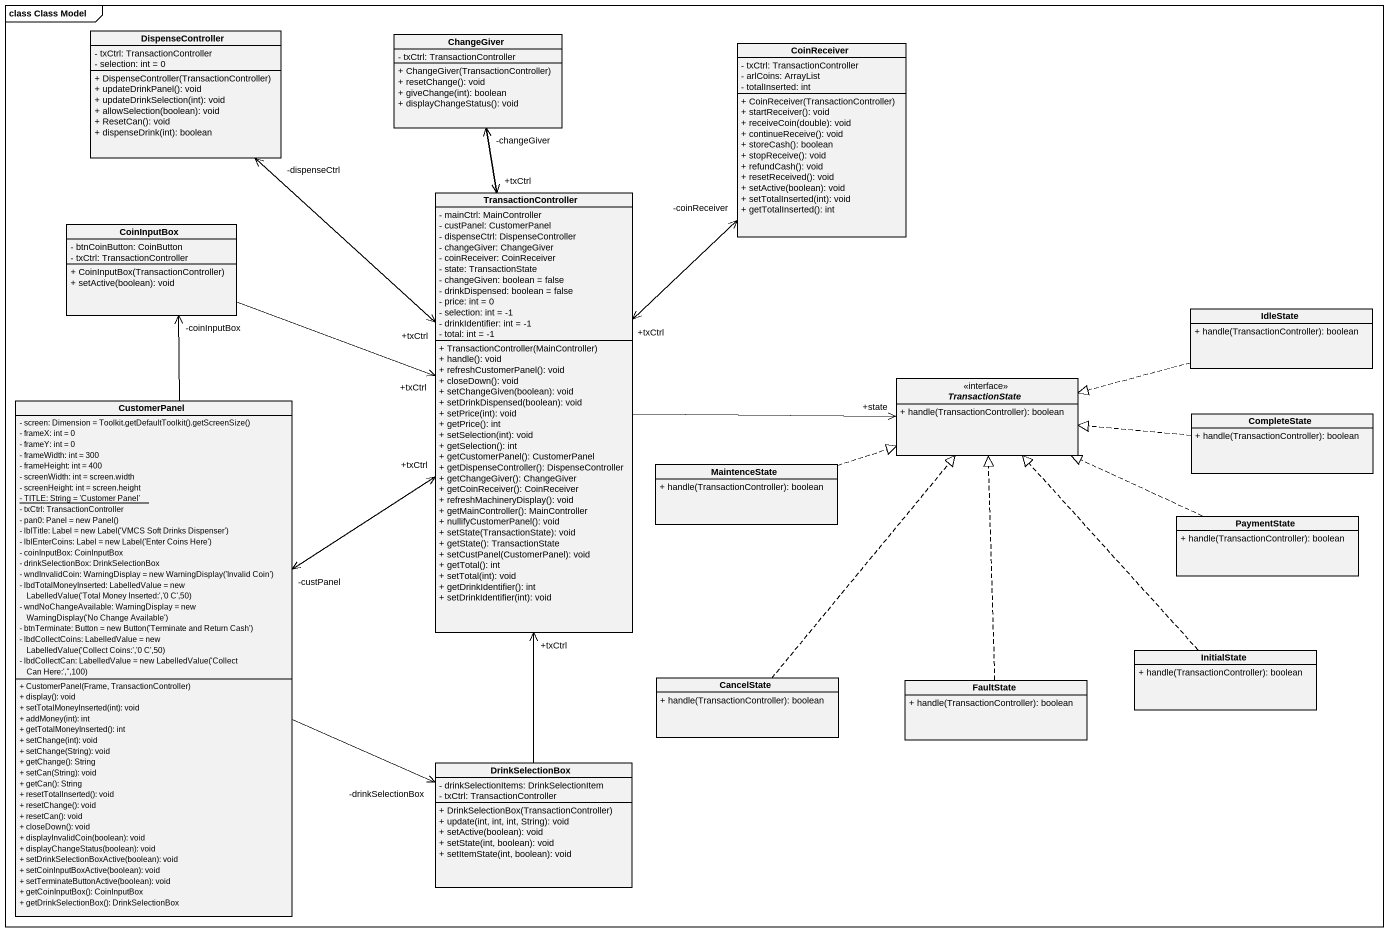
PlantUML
@startuml
mainframe class Class Model
hide circle
hide empty members
skinparam classAttributeIconSize 0
class DispenseController {
  - txCtrl: TransactionController
  - selection: int = 0
  + DispenseController(TransactionController)
  + updateDrinkPanel(): void
  + updateDrinkSelection(int): void
  + allowSelection(boolean): void
  + ResetCan(): void
  + dispenseDrink(int): boolean
}
class ChangeGiver {
  - txCtrl: TransactionController
  + ChangeGiver(TransactionController)
  + resetChange(): void
  + giveChange(int): boolean
  + displayChangeStatus(): void
}
class CoinReceiver {
  - txCtrl: TransactionController
  - arlCoins: ArrayList
  - totalInserted: int
  + CoinReceiver(TransactionController)
  + startReceiver(): void
  + receiveCoin(double): void
  + continueReceive(): void
  + storeCash(): boolean
  + stopReceive(): void
  + refundCash(): void
  + resetReceived(): void
  + setActive(boolean): void
  + setTotalInserted(int): void
  + getTotalInserted(): int
}
class TransactionController {
  - mainCtrl: MainController
  - custPanel: CustomerPanel
  - dispenseCtrl: DispenseController
  - changeGiver: ChangeGiver
  - coinReceiver: CoinReceiver
  - state: TransactionState
  - changeGiven: boolean = false
  - drinkDispensed: boolean = false
  - price: int = 0
  - selection: int = -1
  - drinkIdentifier: int = -1
  - total: int = -1
  + TransactionController(MainController)
  + handle(): void
  + refreshCustomerPanel(): void
  + closeDown(): void
  + setChangeGiven(boolean): void
  + setDrinkDispensed(boolean): void
  + setPrice(int): void
  + getPrice(): int
  + setSelection(int): void
  + getSelection(): int
  + getCustomerPanel(): CustomerPanel
  + getDispenseController(): DispenseController
  + getChangeGiver(): ChangeGiver
  + getCoinReceiver(): CoinReceiver
  + refreshMachineryDisplay(): void
  + getMainController(): MainController
  + nullifyCustomerPanel(): void
  + setState(TransactionState): void
  + getState(): TransactionState
  + setCustPanel(CustomerPanel): void
  + getTotal(): int
  + setTotal(int): void
  + getDrinkIdentifier(): int
  + setDrinkIdentifier(int): void
}
class CoinInputBox {
  - btnCoinButton: CoinButton
  - txCtrl: TransactionController
  + CoinInputBox(TransactionController)
  + setActive(boolean): void
}
class IdleState {
  + handle(TransactionController): boolean
}
interface TransactionState <<interface>> {
  + handle(TransactionController): boolean
}
class CustomerPanel {
  {field} - screen: Dimension = Toolkit.getDefaultToolkit().getScreenSize()
  - frameX: int = 0
  - frameY: int = 0
  - frameWidth: int = 300
  - frameHeight: int = 400
  - screenWidth: int = screen.width
  - screenHeight: int = screen.height
  {static} - TITLE: String = 'Customer Panel'
  - txCtrl: TransactionController
  {field} - pan0: Panel = new Panel()
  {field} - lblTitle: Label = new Label('VMCS Soft Drinks Dispenser')
  {field} - lblEnterCoins: Label = new Label('Enter Coins Here')
  - coinInputBox: CoinInputBox
  - drinkSelectionBox: DrinkSelectionBox
  {field} - wndInvalidCoin: WarningDisplay = new WarningDisplay('Invalid Coin')
  {field} - lbdTotalMoneyInserted: LabelledValue = new LabelledValue('Total Money Inserted:','0 C',50)
  {field} - wndNoChangeAvailable: WarningDisplay = new WarningDisplay('No Change Available')
  {field} - btnTerminate: Button = new Button('Terminate and Return Cash')
  {field} - lbdCollectCoins: LabelledValue = new LabelledValue('Collect Coins:','0 C',50)
  {field} - lbdCollectCan: LabelledValue = new LabelledValue('Collect Can Here:','',100)
  + CustomerPanel(Frame, TransactionController)
  + display(): void
  + setTotalMoneyInserted(int): void
  + addMoney(int): int
  + getTotalMoneyInserted(): int
  + setChange(int): void
  + setChange(String): void
  + getChange(): String
  + setCan(String): void
  + getCan(): String
  + resetTotalInserted(): void
  + resetChange(): void
  + resetCan(): void
  + closeDown(): void
  + displayInvalidCoin(boolean): void
  + displayChangeStatus(boolean): void
  + setDrinkSelectionBoxActive(boolean): void
  + setCoinInputBoxActive(boolean): void
  + setTerminateButtonActive(boolean): void
  + getCoinInputBox(): CoinInputBox
  + getDrinkSelectionBox(): DrinkSelectionBox
}
class CompleteState {
  + handle(TransactionController): boolean
}
class MaintenceState {
  + handle(TransactionController): boolean
}
class PaymentState {
  + handle(TransactionController): boolean
}
class CancelState {
  + handle(TransactionController): boolean
}
class FaultState {
  + handle(TransactionController): boolean
}
class InitialState {
  + handle(TransactionController): boolean
}
class DrinkSelectionBox {
  - drinkSelectionItems: DrinkSelectionItem
  - txCtrl: TransactionController
  + DrinkSelectionBox(TransactionController)
  + update(int, int, int, String): void
  + setActive(boolean): void
  + setState(int, boolean): void
  + setItemState(int, boolean): void
}
DispenseController --> "+txCtrl" TransactionController
ChangeGiver --> "+txCtrl" TransactionController
CoinReceiver --> "+txCtrl" TransactionController
TransactionController -up-> "-dispenseCtrl" DispenseController
TransactionController -up-> "-changeGiver" ChangeGiver
TransactionController -up-> "-coinReceiver" CoinReceiver
TransactionController -right-> "+state" TransactionState
TransactionController --> "-custPanel" CustomerPanel
CoinInputBox -right-> "+txCtrl" TransactionController
IdleState .left.|> TransactionState
CustomerPanel -up-> "+txCtrl" TransactionController
CustomerPanel -up-> "-coinInputBox" CoinInputBox
CustomerPanel -right-> "-drinkSelectionBox" DrinkSelectionBox
CompleteState .left.|> TransactionState
MaintenceState .right.|> TransactionState
PaymentState .left.|> TransactionState
CancelState .up.|> TransactionState
FaultState .up.|> TransactionState
InitialState .up.|> TransactionState
DrinkSelectionBox -up-> "+txCtrl" TransactionController
@enduml
